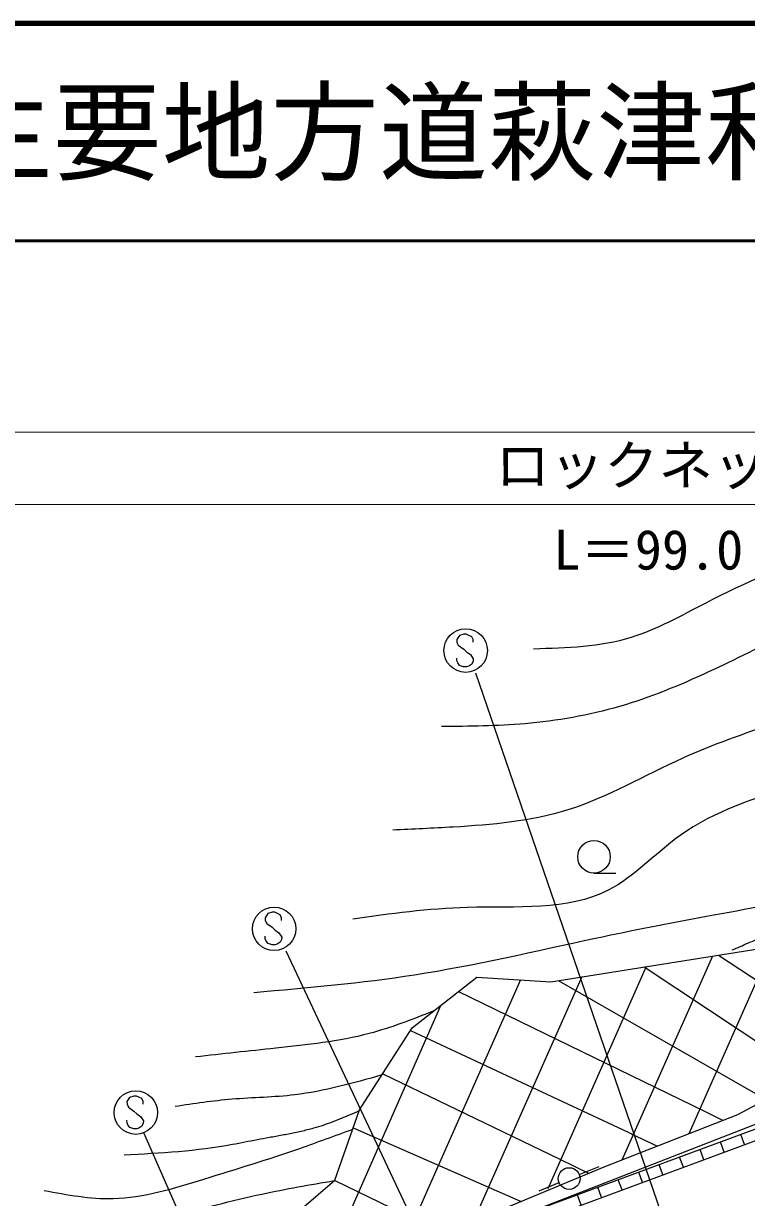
# Model space of a CAD drawing. Units: millimetres, scale not verified. Extents: x 40000 to 680000, y 20000 to 380000.
# Drawn here: x 220377 to 253633, y 325988 to 380000 of the extents above; entities that cross this region are included whole.
import ezdxf
from ezdxf.enums import TextEntityAlignment as Align

# ---------------------------------------------------------------- set-up
doc = ezdxf.new("R2010")
doc.units = ezdxf.units.MM
doc.header["$LTSCALE"] = 1000
for name, color, linetype, lineweight in [('M-BGD', 7, 'Continuous', 25), ('M-STR-STR3', 7, 'Continuous', 25), ('M-STR-STRC', 7, 'Continuous', 25), ('M-TTL', 2, 'Continuous', 140), ('M-TTL-LINE', 7, 'Continuous', 50)]:
    doc.layers.add(name, color=color, linetype=linetype, lineweight=lineweight)
doc.layers.add('M-TTL-TXT', color=7, linetype='Continuous')
doc.styles.add('ＭＳ ゴシック', font='')
doc.styles.get('ＭＳ ゴシック').set_extended_font_data('MS Gothic')

msp = doc.modelspace()

# ---------------------------------------------------------------- linework, layer by layer
at = {"layer": 'M-BGD'}
for p, q in [((244626, 335905), (284725, 342331)), ((246617, 340913), (247617, 340914)), ((252065, 337097), (247903, 327710)), ((254800, 337536), (250979, 328918)), ((252343, 337142), (259706, 332266)), ((249019, 336609), (244488, 326392)), ((248922, 336594), (256854, 331341)), ((243234, 335996), (237389, 322814)), ((238253, 333798), (241232, 336125)), ((246057, 336135), (241033, 324804)), ((241232, 336125), (244626, 335905)), ((244994, 335964), (254578, 330463)), ((240391, 335469), (251704, 329957)), ((233578, 321200), (239570, 334827)), ((235832, 330020), (238253, 333798)), ((238171, 333669), (248422, 328881)), ((236898, 331685), (245015, 327766)), ((234704, 326789), (235832, 330020)), ((254101, 330266), (253226, 329800)), ((253226, 329800), (247076, 327385)), ((251704, 329957), (252562, 329539)), ((235542, 329192), (243261, 325803)), ((243026, 325065), (254244, 329441)), ((243026, 325065), (254313, 329239)), ((243209, 324599), (254473, 328765)), ((248331, 328923), (249546, 328355)), ((252607, 328075), (252434, 328544)), ((253547, 328422), (253374, 328891)), ((251667, 327727), (251494, 328196)), ((247076, 327385), (241876, 325229)), ((245015, 327766), (246392, 327101)), ((245932, 327046), (246857, 327411)), ((249788, 327032), (249614, 327501)), ((250728, 327380), (250554, 327849)), ((232404, 324808), (234704, 326789)), ((234697, 326772), (239990, 324214)), ((247908, 326337), (247735, 326806)), ((248848, 326685), (248675, 327154)), ((245008, 326671), (244087, 326286)), ((246968, 325990), (246795, 326459)), ((246029, 325642), (245855, 326111))]:
    msp.add_line(p, q, dxfattribs=at)
for centre, radius in [((246617, 341663), 750), ((245475, 326857), 500)]:
    msp.add_circle(centre, radius, dxfattribs=at)
for points, knots in [([(257319, 355849), (255450, 355063), (253581, 354277), (251758, 353339), (250627, 352758), (249515, 352118), (248324, 351752), (246901, 351314), (245367, 351268), (243833, 351221)], [0, 0, 0, 0, 1, 1, 1, 2, 2, 2, 3, 3, 3, 3]), ([(255539, 351963), (254331, 351350), (253123, 350738), (251892, 350169), (250561, 349554), (249203, 348991), (247797, 348581), (246379, 348169), (244912, 347913), (243439, 347787), (242165, 347677), (240886, 347665), (239608, 347652)], [0, 0, 0, 0, 1, 1, 1, 2, 2, 2, 3, 3, 3, 4, 4, 4, 4]), ([(254938, 347811), (253511, 347319), (252084, 346827), (250705, 346205), (248940, 345409), (247252, 344400), (245422, 343825), (243735, 343295), (241925, 343134), (240139, 343029), (239210, 342975), (238288, 342935), (237365, 342896)], [0, 0, 0, 0, 1, 1, 1, 2, 2, 2, 3, 3, 3, 4, 4, 4, 4]), ([(255944, 344970), (254057, 344377), (252170, 343784), (250575, 342639), (249444, 341827), (248461, 340737), (247273, 340127), (245407, 339168), (243037, 339393), (240801, 339331), (238981, 339281), (237249, 339040), (235518, 338800)], [0, 0, 0, 0, 1, 1, 1, 2, 2, 2, 3, 3, 3, 4, 4, 4, 4]), ([(264010, 342036), (263187, 341850), (262363, 341663), (261524, 341537), (260756, 341421), (259975, 341356), (259241, 341133), (258557, 340924), (257914, 340579), (257250, 340296), (255518, 339558), (253643, 339250), (251789, 338913), (250076, 338601), (248380, 338265), (246686, 337903), (243919, 337313), (241156, 336657), (238360, 336220), (235915, 335838), (233445, 335624), (230974, 335410)], [0, 0, 0, 0, 1, 1, 1, 2, 2, 2, 3, 3, 3, 4, 4, 4, 5, 5, 5, 6, 6, 6, 7, 7, 7, 7]), ([(252979, 337379), (253009, 337392), (253039, 337405), (253069, 337418), (253308, 337523), (253547, 337627), (253786, 337729), (254056, 337843), (254327, 337956), (254599, 338065), (254871, 338175), (255144, 338282), (255419, 338387), (255716, 338499), (256014, 338609), (256314, 338714), (256614, 338819), (256915, 338920), (257218, 339015), (257521, 339110), (257826, 339199), (258132, 339282), (258438, 339365), (258746, 339441), (259055, 339510), (259356, 339576), (259659, 339636), (259962, 339691), (260265, 339745), (260570, 339795), (260874, 339843), (261179, 339891), (261484, 339937), (261790, 339984), (262095, 340030), (262400, 340077), (262704, 340127), (262832, 340148), (262960, 340169), (263087, 340191), (263214, 340213), (263342, 340236), (263469, 340258), (263597, 340281), (263724, 340304), (263851, 340327), (263978, 340350), (264106, 340373), (264233, 340396)], [0, 0, 0, 0, 1, 1, 1, 2, 2, 2, 3, 3, 3, 4, 4, 4, 5, 5, 5, 6, 6, 6, 7, 7, 7, 8, 8, 8, 9, 9, 9, 10, 10, 10, 11, 11, 11, 12, 12, 12, 13, 13, 13, 14, 14, 14, 15, 15, 15, 16, 16, 16, 16]), ([(239247, 334574), (238268, 334188), (237289, 333802), (236280, 333533), (234884, 333161), (233429, 333013), (231983, 332859), (230748, 332728), (229519, 332591), (228290, 332454)], [0, 0, 0, 0, 1, 1, 1, 2, 2, 2, 3, 3, 3, 3]), ([(236861, 331626), (235536, 331250), (234212, 330874), (232857, 330711), (231902, 330596), (230932, 330588), (229970, 330508), (229092, 330435), (228221, 330303), (227351, 330171)], [0, 0, 0, 0, 1, 1, 1, 2, 2, 2, 3, 3, 3, 3]), ([(225002, 327954), (226676, 328042), (228351, 328130), (229993, 328436), (230182, 328471), (230369, 328509), (230557, 328546), (230745, 328583), (230933, 328619), (231122, 328654), (231310, 328690), (231499, 328725), (231687, 328760), (231883, 328796), (232079, 328831), (232274, 328867), (232470, 328903), (232665, 328941), (232860, 328981), (233054, 329021), (233248, 329065), (233440, 329113), (233633, 329160), (233824, 329213), (234012, 329272), (234167, 329320), (234320, 329372), (234472, 329428), (234624, 329483), (234775, 329542), (234926, 329603), (235076, 329664), (235226, 329727), (235375, 329791), (235525, 329855), (235674, 329920), (235823, 329985)], [0, 0, 0, 0, 1, 1, 1, 2, 2, 2, 3, 3, 3, 4, 4, 4, 5, 5, 5, 6, 6, 6, 7, 7, 7, 8, 8, 8, 9, 9, 9, 10, 10, 10, 11, 11, 11, 12, 12, 12, 12]), ([(221328, 326312), (222387, 326115), (223445, 325918), (224496, 325943), (225906, 325978), (227302, 326414), (228679, 326839), (230166, 327298), (231630, 327743), (233082, 328248), (233897, 328532), (234709, 328833), (235520, 329135)], [0, 0, 0, 0, 1, 1, 1, 2, 2, 2, 3, 3, 3, 4, 4, 4, 4]), ([(209373, 323658), (210809, 323619), (212246, 323580), (213684, 323570), (215143, 323560), (216604, 323579), (218059, 323673), (221132, 323872), (224184, 324407), (227181, 325133), (228569, 325470), (229946, 325848), (231340, 326148), (232444, 326386), (233558, 326576), (234673, 326765)], [0, 0, 0, 0, 1, 1, 1, 2, 2, 2, 3, 3, 3, 4, 4, 4, 5, 5, 5, 5])]:
    msp.add_open_spline(points, degree=3, knots=knots, dxfattribs=at)
at = {"layer": 'M-STR-STR3'}
for p, q in [((313816, 361233), (71155, 361106)), ((313818, 357906), (214308, 357854))]:
    msp.add_line(p, q, dxfattribs=at)
at = {"layer": 'M-STR-STRC'}
for p, q in [((240432, 351845), (240309, 351661)), ((240309, 351661), (240311, 351529)), ((240624, 351911), (240432, 351845)), ((240746, 351909), (240624, 351911)), ((240996, 351790), (240746, 351909)), ((241059, 351659), (240996, 351790)), ((241059, 351530), (241059, 351659)), ((240311, 351529), (240375, 351400)), ((240375, 351400), (240630, 351219)), ((240630, 351219), (240759, 351087)), ((240759, 351087), (240938, 350971)), ((240312, 350681), (240309, 350803)), ((240351, 350579), (240312, 350681)), ((240436, 350468), (240351, 350579)), ((240938, 350971), (241065, 350771)), ((241060, 350661), (240999, 350529)), ((241065, 350771), (241060, 350661)), ((240623, 350408), (240436, 350468)), ((240757, 350408), (240623, 350408)), ((240857, 350437), (240757, 350408)), ((240999, 350529), (240857, 350437)), ((249873, 324797), (241180, 350116)), ((231621, 339048), (231497, 338863)), ((231497, 338863), (231500, 338731)), ((231500, 338731), (231563, 338602)), ((231813, 339113), (231621, 339048)), ((231934, 339111), (231813, 339113)), ((232184, 338993), (231934, 339111)), ((232248, 338861), (232184, 338993)), ((232248, 338732), (232248, 338861)), ((231563, 338602), (231819, 338421)), ((231819, 338421), (231948, 338289)), ((231948, 338289), (232127, 338173)), ((232127, 338173), (232253, 337973)), ((231500, 337883), (231497, 338005)), ((231540, 337781), (231500, 337883)), ((231624, 337670), (231540, 337781)), ((231811, 337610), (231624, 337670)), ((231945, 337610), (231811, 337610)), ((232045, 337639), (231945, 337610)), ((232188, 337731), (232045, 337639)), ((232248, 337863), (232188, 337731)), ((232253, 337973), (232248, 337863)), ((240149, 321001), (232460, 337318)), ((225260, 330592), (225136, 330408)), ((225452, 330658), (225260, 330592)), ((225573, 330655), (225452, 330658)), ((225824, 330537), (225573, 330655)), ((225136, 330408), (225139, 330276)), ((225139, 330276), (225202, 330147)), ((225202, 330147), (225458, 329965)), ((225887, 330405), (225824, 330537)), ((225887, 330276), (225887, 330405)), ((225140, 329428), (225137, 329549)), ((225458, 329965), (225587, 329834)), ((225587, 329834), (225766, 329718)), ((225766, 329718), (225893, 329518)), ((225893, 329518), (225887, 329407)), ((225179, 329325), (225140, 329428)), ((225263, 329215), (225179, 329325)), ((225450, 329154), (225263, 329215)), ((225585, 329154), (225450, 329154)), ((225685, 329183), (225585, 329154)), ((225827, 329276), (225685, 329183)), ((225887, 329407), (225827, 329276)), ((231131, 317139), (225915, 328966))]:
    msp.add_line(p, q, dxfattribs=at)
for centre in [(240716, 351149), (231905, 338351), (225544, 329895)]:
    msp.add_circle(centre, 1000, dxfattribs=at)
at = {"layer": 'M-TTL'}
msp.add_line((680000, 380000), (40000, 380000), dxfattribs=at)
at = {"layer": 'M-TTL-LINE'}
msp.add_line((40000, 370000), (680000, 370000), dxfattribs=at)

# ---------------------------------------------------------------- texts
at = {"layer": 'M-STR-STR3', "style": 'ＭＳ ゴシック'}
for s, p in [('ロックネット', (242085, 360588)), ('L＝99.0', (244748, 356707))]:
    msp.add_text(s, height=1833, rotation=0.03, dxfattribs=at).set_placement(p, align=Align.TOP_LEFT)
at = {"layer": 'M-TTL-TXT', "style": 'ＭＳ ゴシック'}
msp.add_text('主要地方道萩津和野線', height=3666, dxfattribs=at).set_placement((216734, 375000), align=Align.MIDDLE_LEFT)

doc.saveas('drawing.dxf')
